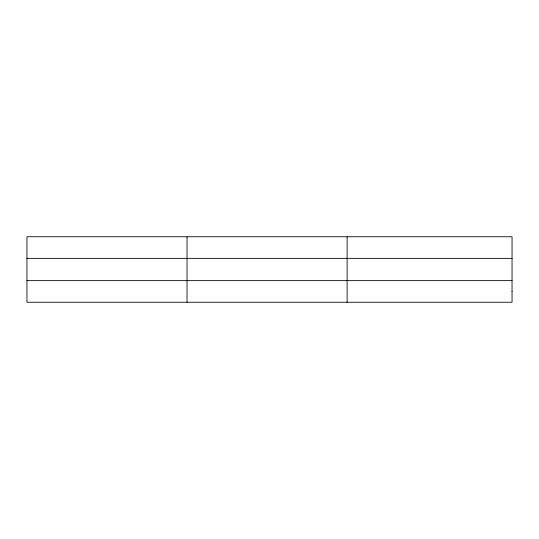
<?xml version="1.0" encoding="UTF-8"?>
<svg xmlns="http://www.w3.org/2000/svg" width="539" height="539" viewBox="0 0 539 539"><rect width="100%" height="100%" fill="white"/><g stroke="black" fill="none" stroke-linecap="round" stroke-linejoin="round"><path stroke-width="0.81" d="M187.033 236.756L187.033 302.244M347.116 236.756L347.116 302.244M26.95 258.363L512.05 258.363M26.95 280.637L512.05 280.637M512.05 291.444L512.05 302.244L26.95 302.244L26.95 236.756L512.05 236.756L512.05 291.444"/></g></svg>
